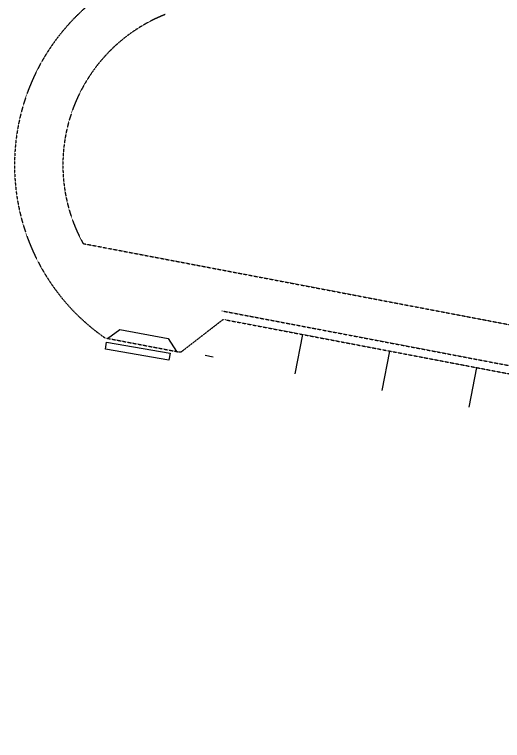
# Model space of a CAD drawing. Header units: inches. Extents: x -18604 to 2753, y -9056 to 3482.
# Drawn here: x -18604 to -15576, y -5822 to -1314 of the extents above; entities that cross this region are included whole.
import ezdxf

# ---------------------------------------------------------------- set-up
doc = ezdxf.new("R2010")
doc.units = ezdxf.units.IN
doc.linetypes.add('DASHED2', pattern=[0.375, 0.25, -0.125])
doc.layers.add('ciclovia2', color=241, linetype='DASHED2')
doc.layers.add('Vias', color=252, linetype='Continuous')

msp = doc.modelspace()

# ---------------------------------------------------------------- linework, layer by layer
at = {"layer": 'ciclovia2', "ltscale": 6, "elevation": 63.4}
for points in [[(-18178, -2736), (-13263.6, -3671.6), (-8408.2, -4615.7), (-5197.9, -5262.9)], [(-17316.5, -3154.1), (-13310.8, -3917.1), (-8455.1, -4861.2), (-5660.5, -5383.7), (-3318.8, -5821.5)]]:
    msp.add_lwpolyline(points, dxfattribs=at)
msp.add_lwpolyline([(-18042.5, -3321.7), (-17586.4, -3408.6, 0.214701), (-17562.4, -3402.8), (-17319.5, -3215.2, -0.214701), (-17295.6, -3209.4), (-13320.3, -3966.2), (-8464.4, -4910.4), (-7781.8, -5038)], format="xyb", dxfattribs=at)
at = {"layer": 'ciclovia2', "ltscale": 6}
for radius, end in [(1306, 235.2004), (1006, 208.9721)]:
    msp.add_arc((-17297.9, -2248.7, 63.4), radius, 111.6934, end, dxfattribs=at)
at = {"layer": 'Vias'}
for p, q in [((-18027.4, -3324.6, 63.4), (-17950.3, -3268.8, 63.4)), ((-17950.3, -3268.8, 63.4), (-17650.3, -3325.2, 63.4)), ((-17650.3, -3325.2, 63.4), (-17599.6, -3406, 63.4)), ((-16817.7, -3300.4, 63.4), (-16864.4, -3546, 63.4)), ((-16277.4, -3403.3, 63.4), (-16324.1, -3648.9, 63.4)), ((-17419.9, -3429.5, 63.4), (-17370.7, -3438.8, 63.4)), ((-15737.1, -3506.1, 63.4), (-15783.8, -3751.7, 63.4))]:
    msp.add_line(p, q, dxfattribs=at)
at = {"layer": 'Vias', "elevation": -940.7}
msp.add_lwpolyline([(-18032.4, -3348.5), (-17638.2, -3416.7), (-17645.8, -3460.8), (-18040, -3392.6)], close=True, dxfattribs=at)

doc.saveas('drawing.dxf')
